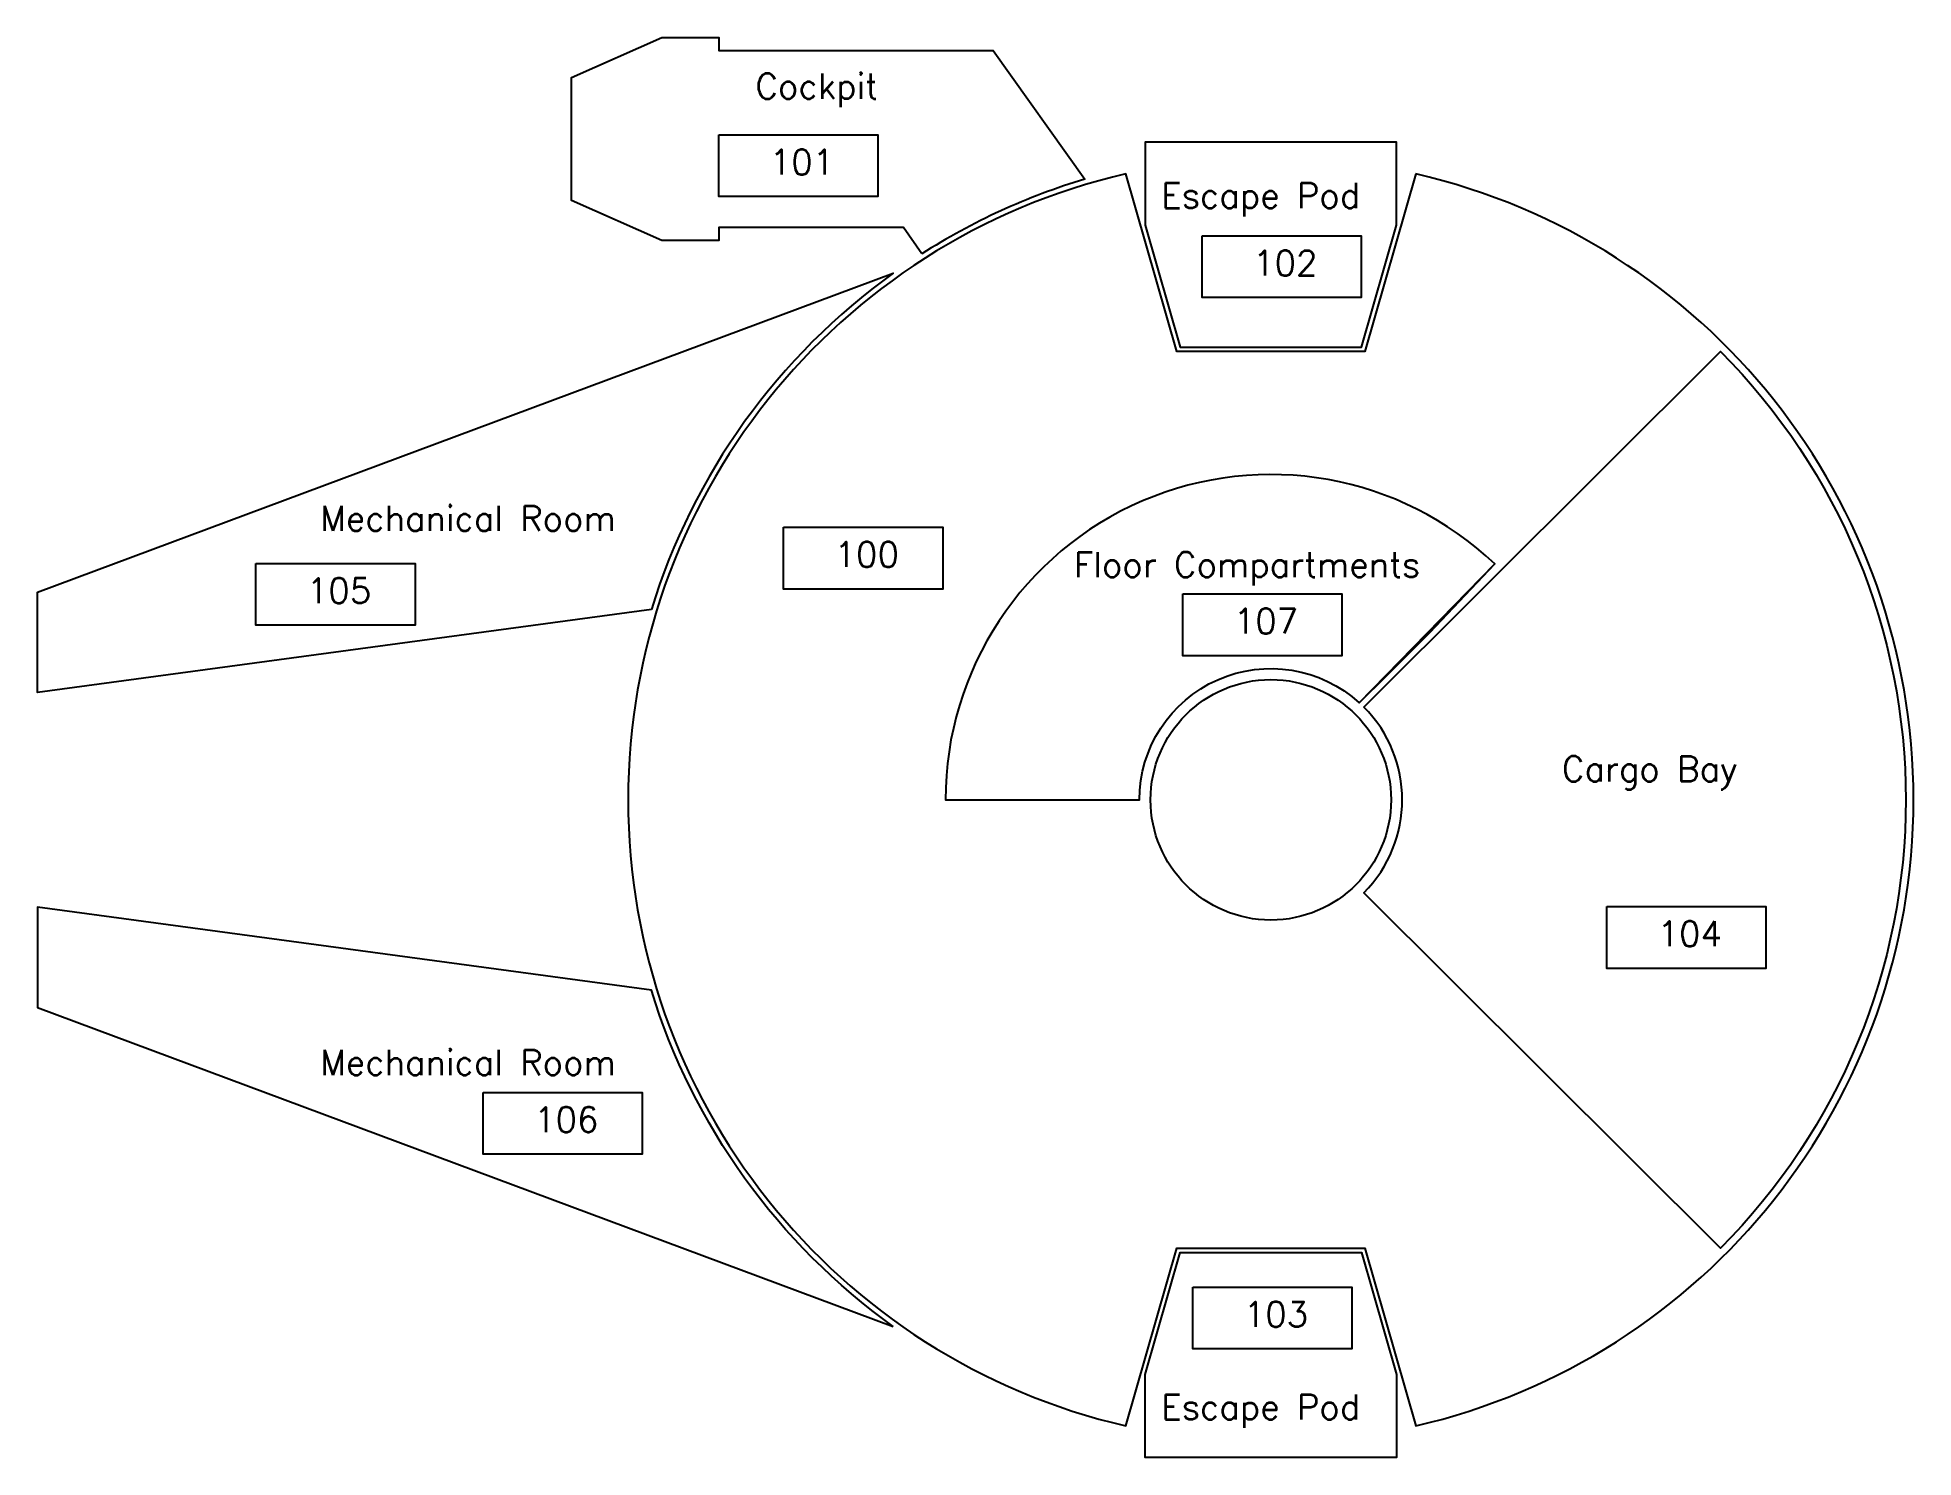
# Model space of a CAD drawing. Extents: x 62843 to 100221, y 1423 to 29720.
import ezdxf

# ---------------------------------------------------------------- set-up
doc = ezdxf.new("R2010")
doc.units = 0
doc.header["$LTSCALE"] = 400
doc.header["$MEASUREMENT"] = 0
doc.layers.add('A-FLOR-IDEN4', color=2, linetype='CONTINUOUS')
doc.layers.add('Y-SQFT', color=30, linetype='CONTINUOUS')
doc.styles.get("Standard").update_dxf_attribs({"font": 'simplex.shx', "height": 180})

msp = doc.modelspace()

# ---------------------------------------------------------------- linework, layer by layer
at = {"layer": 'A-FLOR-IDEN4'}
for points in [[(76417, 27781), (79588, 27781), (79588, 26549), (76417, 26549)], [(86048, 25768), (89218, 25768), (89218, 24536), (86048, 24536)], [(77709, 19961), (80880, 19961), (80880, 18729), (77709, 18729)], [(67194, 19240), (70364, 19240), (70364, 18009), (67194, 18009)], [(85662, 18633), (88833, 18633), (88833, 17401), (85662, 17401)], [(94108, 12402), (97279, 12402), (97279, 11171), (94108, 11171)], [(71721, 8699), (74892, 8699), (74892, 7467), (71721, 7467)], [(85861, 4819), (89032, 4819), (89032, 3588), (85861, 3588)]]:
    msp.add_lwpolyline(points, close=True, dxfattribs=at)
at = {"layer": 'Y-SQFT'}
for p, q in [((90581, 17863), (91879, 19230)), ((89460, 16744), (90581, 17863)), ((90302, 2053), (90303, 2053))]:
    msp.add_line(p, q, dxfattribs=at)
for points in [[(80461, 25407), (80099, 25933), (76417, 25933), (76417, 25676), (75279, 25676), (73482, 26471), (73482, 27698), (73482, 28925), (75279, 29720), (76417, 29720), (76417, 29463), (80099, 29463), (81881, 29463), (83712, 26898, 0.069576)], [(90302, 27004), (89287, 23462), (87416, 23462), (85544, 23462), (84529, 27004, 0.349075), (74611, 14529, 0.349075), (84529, 2053), (85544, 5595), (87416, 5595), (89287, 5595), (90302, 2053), (90302, 2053, 0.349075), (100221, 14529, 0.349075)], [(75073, 18319), (62843, 16668), (62843, 18669), (79892, 25022, 0.164151)], [(89270, 16378), (96374, 23463, -0.198577), (100068, 14529, -0.198577), (96374, 5594), (89270, 12679, 0.413457)], [(80933, 14531), (84798, 14529, -0.651371), (89178, 16464), (91879, 19230, 0.658852), (80933, 14529)], [(79892, 4035, -0.164151), (75073, 10738), (62843, 12389), (62843, 10388)]]:
    msp.add_lwpolyline(points, format="xyb", close=True, dxfattribs=at)
for points in [[(84913, 25981), (85610, 23550), (87416, 23550), (89221, 23550), (89918, 25981), (89918, 27634), (87416, 27634), (84913, 27634)], [(80522, 25320), (80522, 25320)], [(89312, 16597), (90581, 17863)], [(89112, 12837), (89112, 12837)], [(84913, 3077), (85610, 5508), (87416, 5508), (89221, 5508), (89918, 3077), (89918, 1423), (87416, 1423), (84913, 1423)]]:
    msp.add_lwpolyline(points, close=True, dxfattribs=at)
msp.add_circle((87416, 14529), 2396, dxfattribs=at)

# ---------------------------------------------------------------- texts
at = {"layer": 'A-FLOR-IDEN4'}
for s, p in [('Cockpit', (77146, 28501)), ('101', (77430, 26989)), ('Escape Pod', (85233, 26322)), ('102', (87061, 24976)), ('Mechanical Room', (68472, 19888)), ('100', (78722, 19169)), ('Floor Compartments', (83493, 18966)), ('105', (68206, 18449)), ('107', (86675, 17841)), ('Cargo Bay', (93216, 14897)), ('104', (95121, 11610)), ('Mechanical Room', (68472, 9045)), ('106', (72734, 7907)), ('103', (86874, 4028)), ('Escape Pod', (85233, 2180))]:
    msp.add_text(s, height=500, dxfattribs=at).set_placement(p)

doc.saveas('drawing.dxf')
